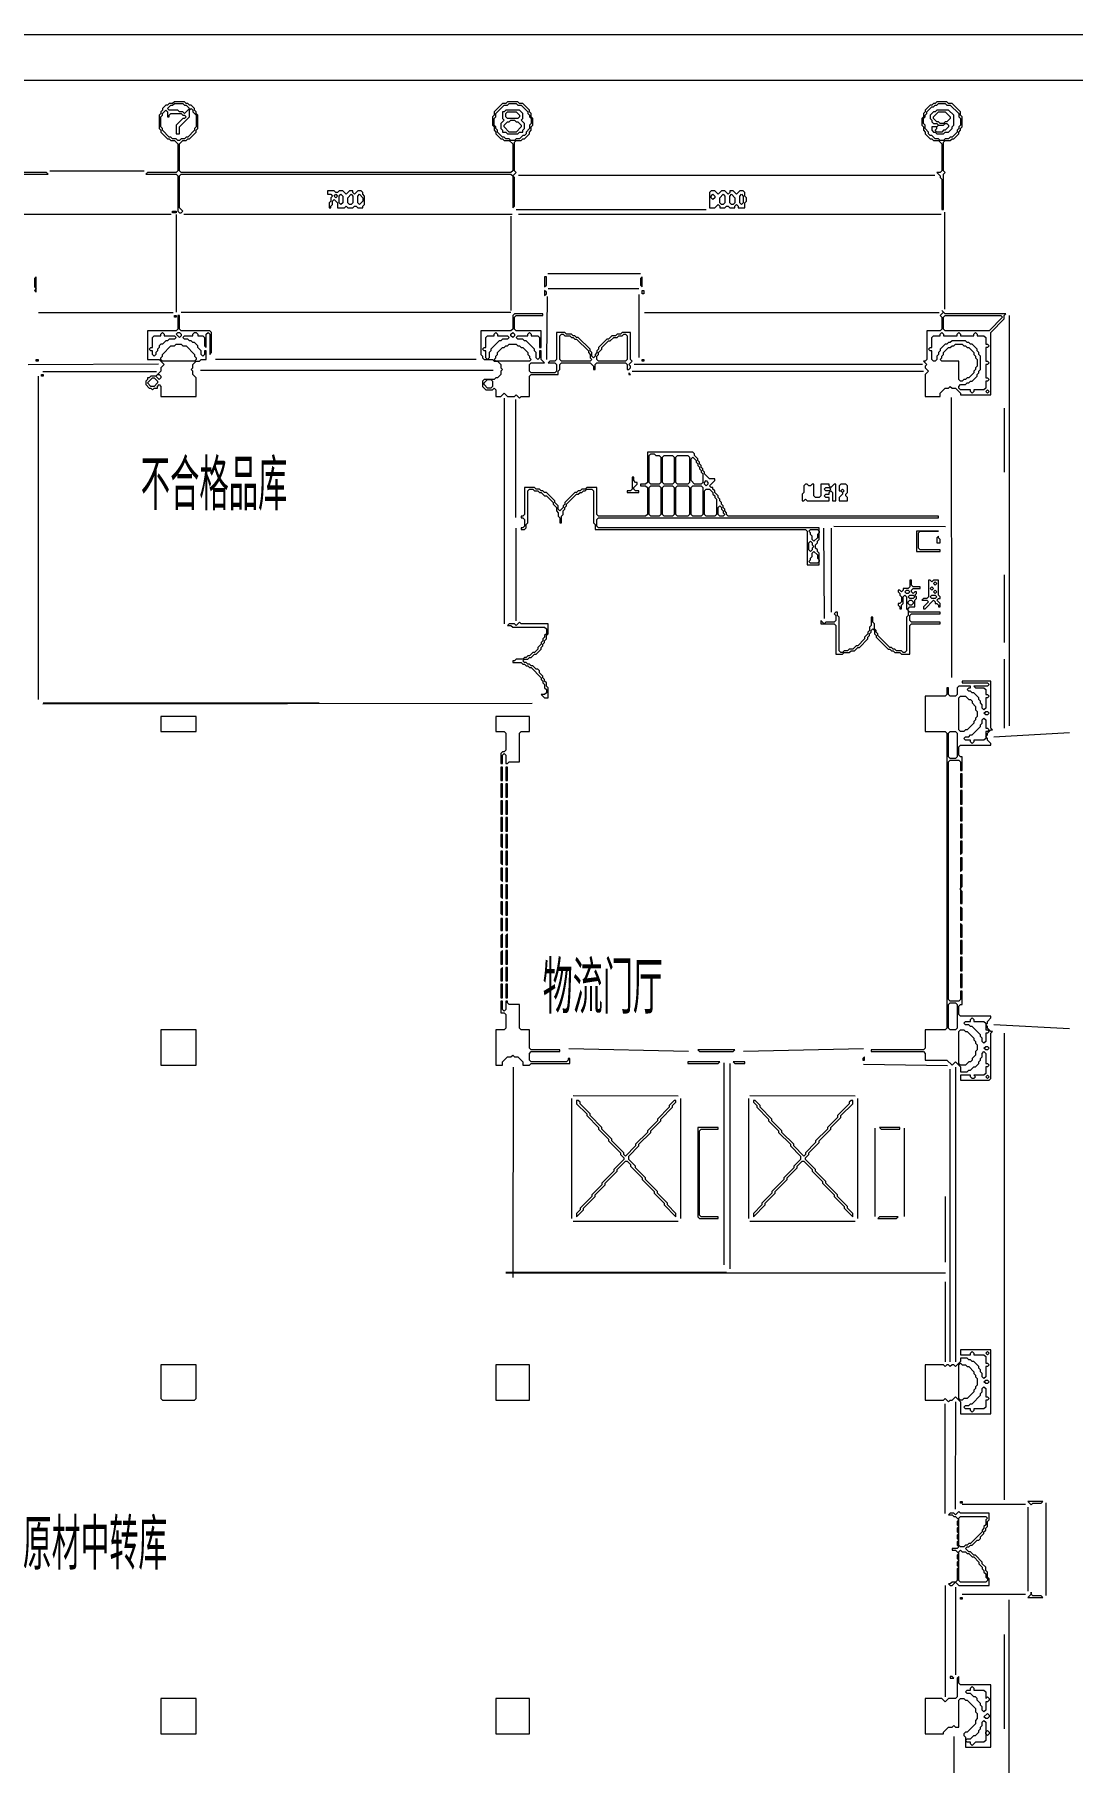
# Model space of a CAD drawing. Extents: x 67 to 3049, y 50 to 1736.
# Drawn here: x 1777 to 2394, y 710 to 1736 of the extents above; entities that cross this region are included whole.
import ezdxf

# ---------------------------------------------------------------- set-up
doc = ezdxf.new("R2010")
doc.units = 0
for name, color, linetype, lineweight in [('OCR_TEXT', 6, 'Continuous', 0), ('TEXT_FALLBACK_OUTLINE', 2, 'Continuous', 0), ('TRACE_CURVE', 6, 'Continuous', 0), ('TRACE_STRAIGHT', 5, 'Continuous', 0), ('TRACE_TEXT_SYMBOL', 6, 'Continuous', 0)]:
    doc.layers.add(name, color=color, linetype=linetype, lineweight=lineweight)
doc.styles.add('wqy-unicode', font='wqy-unicode.lff')

msp = doc.modelspace()

# ---------------------------------------------------------------- linework, layer by layer
at = {"layer": 'TEXT_FALLBACK_OUTLINE', "color": 2}
for points in [[(1951, 1643), (1951, 1641), (1953, 1641), (1954, 1640), (1953, 1639), (1953, 1637), (1952, 1636), (1952, 1633), (1953, 1633), (1953, 1634), (1954, 1635), (1954, 1637), (1955, 1638), (1957, 1636), (1957, 1633), (1961, 1633), (1962, 1634), (1963, 1633), (1966, 1633), (1967, 1634), (1968, 1634), (1969, 1633), (1972, 1633), (1972, 1634), (1973, 1635), (1973, 1640), (1972, 1641), (1972, 1642), (1971, 1643), (1969, 1643), (1967, 1641), (1966, 1642), (1966, 1643), (1964, 1643), (1962, 1641), (1960, 1643), (1958, 1643), (1957, 1642), (1956, 1642), (1955, 1643)], [(2179, 1643), (2178, 1642), (2178, 1633), (2181, 1633), (2183, 1635), (2184, 1634), (2184, 1633), (2187, 1633), (2188, 1634), (2189, 1634), (2190, 1633), (2193, 1633), (2193, 1634), (2194, 1635), (2195, 1634), (2195, 1633), (2199, 1633), (2199, 1636), (2200, 1637), (2200, 1639), (2199, 1640), (2199, 1642), (2198, 1643), (2196, 1643), (2194, 1641), (2192, 1643), (2190, 1643), (2190, 1642), (2189, 1641), (2187, 1643), (2185, 1643), (2183, 1641), (2181, 1643)], [(1955, 1640), (1956, 1641), (1957, 1640), (1956, 1639)], [(1958, 1640), (1959, 1641), (1960, 1640), (1960, 1636), (1959, 1635), (1958, 1636)], [(1965, 1641), (1966, 1640), (1966, 1636), (1965, 1635), (1964, 1635), (1963, 1636), (1963, 1639)], [(1969, 1640), (1970, 1641), (1972, 1639), (1972, 1637), (1970, 1635), (1969, 1636)], [(2179, 1640), (2180, 1641), (2181, 1640), (2181, 1639), (2180, 1638), (2179, 1639)], [(2186, 1641), (2187, 1640), (2187, 1636), (2186, 1635), (2185, 1635), (2184, 1636), (2184, 1639)], [(2190, 1640), (2191, 1641), (2193, 1639), (2193, 1636), (2192, 1635), (2191, 1635), (2190, 1636)], [(2196, 1640), (2197, 1641), (2198, 1640), (2198, 1636), (2197, 1635), (2196, 1636)], [(2235, 1469), (2234, 1468), (2234, 1464), (2233, 1463), (2233, 1459), (2234, 1459), (2235, 1460), (2236, 1459), (2249, 1459), (2249, 1461), (2247, 1461), (2246, 1462), (2247, 1463), (2249, 1463), (2249, 1464), (2250, 1465), (2251, 1464), (2251, 1459), (2253, 1459), (2253, 1469), (2252, 1469), (2250, 1467), (2249, 1468), (2249, 1469), (2244, 1469), (2244, 1462), (2243, 1461), (2241, 1461), (2240, 1462), (2240, 1469), (2239, 1469), (2238, 1468), (2237, 1468), (2236, 1469)], [(2246, 1466), (2247, 1467), (2249, 1467), (2250, 1466), (2249, 1465), (2247, 1465)], [(2256, 1469), (2255, 1468), (2255, 1465), (2256, 1465), (2257, 1464), (2257, 1463), (2255, 1461), (2255, 1459), (2260, 1459), (2260, 1461), (2259, 1462), (2259, 1463), (2260, 1464), (2260, 1468), (2259, 1469)], [(2256, 1465), (2257, 1466), (2258, 1465), (2257, 1464)], [(2308, 1412), (2308, 1402), (2307, 1401), (2305, 1401), (2304, 1400), (2307, 1400), (2308, 1399), (2305, 1396), (2305, 1395), (2306, 1395), (2311, 1400), (2312, 1399), (2312, 1398), (2313, 1398), (2314, 1397), (2314, 1396), (2315, 1396), (2315, 1398), (2313, 1400), (2314, 1401), (2315, 1401), (2315, 1402), (2314, 1403), (2314, 1412), (2311, 1412), (2310, 1411), (2309, 1412)], [(2309, 1407), (2310, 1408), (2311, 1407), (2310, 1406)], [(2311, 1410), (2312, 1411), (2313, 1410), (2312, 1409)], [(2311, 1405), (2312, 1406), (2313, 1405), (2312, 1404)], [(2309, 1402), (2310, 1403), (2312, 1403), (2313, 1402), (2312, 1401), (2310, 1401)]]:
    msp.add_lwpolyline(points, close=True, dxfattribs=at)
at = {"layer": 'TRACE_CURVE', "color": 6}
for points in [[(2328, 1352), (2328, 1351), (2343, 1351), (2344, 1350), (2343, 1349), (2335, 1349), (2336, 1348), (2341, 1348), (2342, 1347), (2342, 1344), (2343, 1344), (2344, 1343), (2343, 1342), (2342, 1342), (2342, 1336), (2341, 1335), (2340, 1336), (2340, 1338), (2339, 1339), (2339, 1340), (2338, 1341), (2338, 1342), (2335, 1345), (2334, 1345), (2333, 1346), (2332, 1346), (2331, 1347), (2332, 1348), (2333, 1348), (2333, 1349), (2326, 1349), (2325, 1348), (2325, 1344), (2324, 1343), (2321, 1343), (2320, 1344), (2320, 1348), (2319, 1348), (2319, 1344), (2318, 1343), (2306, 1343), (2306, 1322), (2318, 1322), (2319, 1321), (2319, 1146), (2318, 1145), (2306, 1145), (2306, 1134), (2305, 1133), (2274, 1133), (2274, 1132), (2305, 1132), (2306, 1131), (2306, 1127), (2319, 1127), (2322, 1124), (2324, 1126), (2327, 1123), (2327, 1120), (2331, 1120), (2332, 1121), (2333, 1121), (2335, 1123), (2336, 1123)], [(2343, 1320), (2343, 1321), (2345, 1323), (2346, 1323), (2345, 1324), (2345, 1352), (2328, 1352)], [(2336, 1123), (2338, 1125), (2338, 1126), (2339, 1127), (2339, 1128), (2340, 1129), (2340, 1131), (2341, 1132), (2342, 1131), (2342, 1125), (2343, 1125), (2344, 1124), (2343, 1123), (2342, 1123), (2342, 1119), (2341, 1118), (2335, 1118), (2336, 1117), (2335, 1116), (2334, 1116), (2333, 1117), (2333, 1118), (2327, 1118), (2327, 1115), (2344, 1115), (2345, 1116), (2345, 1143), (2346, 1144), (2345, 1144), (2343, 1146), (2343, 1147), (2342, 1148), (2343, 1149), (2343, 1150), (2345, 1152), (2345, 1153), (2327, 1153), (2326, 1154), (2326, 1159), (2327, 1160), (2328, 1160), (2328, 1168), (2327, 1168), (2327, 1163), (2326, 1162), (2321, 1162), (2320, 1163), (2320, 1304), (2321, 1305), (2326, 1305), (2327, 1304), (2327, 1299), (2328, 1299), (2328, 1307), (2327, 1307), (2326, 1308), (2326, 1313), (2327, 1314), (2345, 1314), (2345, 1315), (2343, 1317), (2343, 1318), (2342, 1319), (2343, 1320)]]:
    msp.add_lwpolyline(points, dxfattribs=at)
for points in [[(2326, 1342), (2327, 1343), (2330, 1343), (2332, 1341), (2333, 1341), (2334, 1340), (2334, 1339), (2336, 1337), (2336, 1335), (2337, 1334), (2337, 1331), (2336, 1330), (2336, 1329), (2335, 1328), (2335, 1327), (2331, 1323), (2330, 1323), (2329, 1322), (2327, 1322), (2326, 1323)], [(2341, 1333), (2342, 1334), (2343, 1334), (2344, 1333), (2343, 1332), (2342, 1332)], [(2340, 1329), (2341, 1330), (2342, 1329), (2342, 1324), (2343, 1324), (2344, 1323), (2343, 1322), (2342, 1322), (2342, 1318), (2341, 1317), (2335, 1317), (2335, 1316), (2334, 1315), (2333, 1316), (2333, 1317), (2330, 1317), (2329, 1318), (2330, 1319), (2332, 1319), (2333, 1320), (2334, 1320), (2339, 1325), (2339, 1326), (2340, 1327)], [(2320, 1321), (2321, 1322), (2324, 1322), (2325, 1321), (2325, 1307), (2324, 1306), (2321, 1306), (2320, 1307)], [(2320, 1160), (2321, 1161), (2324, 1161), (2325, 1160), (2325, 1146), (2324, 1145), (2321, 1145), (2320, 1146)], [(2333, 1151), (2334, 1152), (2335, 1151), (2335, 1150), (2341, 1150), (2342, 1149), (2342, 1145), (2343, 1145), (2344, 1144), (2343, 1143), (2342, 1143), (2342, 1138), (2341, 1137), (2340, 1138), (2340, 1140), (2339, 1141), (2339, 1142), (2334, 1147), (2333, 1147), (2332, 1148), (2330, 1148), (2329, 1149), (2330, 1150), (2333, 1150)], [(2326, 1144), (2327, 1145), (2329, 1145), (2330, 1144), (2331, 1144), (2335, 1140), (2335, 1139), (2336, 1138), (2336, 1137), (2337, 1136), (2337, 1133), (2336, 1132), (2336, 1130), (2334, 1128), (2334, 1127), (2333, 1126), (2332, 1126), (2330, 1124), (2327, 1124), (2326, 1125)], [(2341, 1134), (2342, 1135), (2343, 1135), (2344, 1134), (2343, 1133), (2342, 1133)], [(2342, 1117), (2343, 1118), (2344, 1117), (2343, 1116)]]:
    msp.add_lwpolyline(points, close=True, dxfattribs=at)
at = {"layer": 'TRACE_STRAIGHT', "color": 5}
for p, q in [((68.125, 1735.857), (3046.875, 1735.856)), ((138.125, 1708.734), (3020.625, 1708.734)), ((1786, 1655), (1842, 1655)), ((2064.375, 1652.394), (2311.875, 1652.393)), ((2063, 1632), (2176, 1632)), ((1666.875, 1629.298), (1858.125, 1629.288)), ((1861, 1629), (1861, 1571)), ((1865.625, 1629.302), (2060.625, 1629.27)), ((2060, 1628), (2060, 1572)), ((2064.375, 1629.303), (2315.625, 1629.273)), ((2317.65, 1572.875), (2317.681, 1630.376)), ((2081.875, 1593.959), (2136.875, 1593.945)), ((2081.329, 1542.852), (2081.769, 1580.391)), ((2082, 1585), (2136, 1585)), ((2136.09, 1544.124), (2136.135, 1581.626)), ((1779.375, 1570.84), (1859.375, 1570.864)), ((1864, 1571), (2060, 1571)), ((2139.375, 1570.853), (2314.375, 1570.853)), ((2355.883, 1569.125), (2355.894, 1325.375)), ((1773.126, 1540.053), (1850.629, 1540.288)), ((1884.375, 1543.055), (2039.375, 1543.066)), ((2133.125, 1540.122), (2304.375, 1540.105)), ((1779, 1533), (1779, 1341)), ((1781.875, 1535.868), (1849.375, 1535.828)), ((1875.622, 1536.552), (2049.374, 1536.645)), ((2132, 1536), (2305, 1536)), ((2056, 1520), (2056, 1386)), ((2062.864, 1449.125), (2062.865, 1519.125)), ((2321.423, 1520.368), (2321.625, 1354.119)), ((2353, 1514), (2353, 1476)), ((2062.85, 1442.875), (2062.874, 1387.875)), ((2245.572, 1442.875), (2245.955, 1389.127)), ((2250.143, 1442.875), (2250.16, 1392.874)), ((2251.87, 1444.017), (2318.133, 1443.764)), ((2353, 1415), (2353, 1375)), ((2353, 1365), (2353, 1324)), ((1781.879, 1338.521), (2072.638, 1338.877)), ((1782, 1339), (1946, 1339)), ((2346.811, 1319.009), (2391.88, 1321.538)), ((2346.824, 1148.212), (2391.892, 1145.684)), ((2353, 1143), (2353, 866)), ((2094.288, 1133.926), (2165.531, 1132.357)), ((2198.219, 1132.351), (2269.462, 1133.922)), ((2061.386, 997.873), (2061.418, 1122.874)), ((2186.546, 1005.375), (2186.599, 1125.376)), ((2190, 1125), (2190, 1003)), ((2269.38, 1124.481), (2319.388, 1123.711)), ((2320.862, 947.875), (2320.885, 1121.625)), ((2324.066, 1122.875), (2324.078, 947.875)), ((2096.105, 1032.875), (2096.12, 1104.125)), ((2096.874, 1105.879), (2159.375, 1105.819)), ((2160.837, 1032.875), (2160.888, 1104.126)), ((2201.097, 1104.125), (2201.115, 1032.875)), ((2201.874, 1105.88), (2264.375, 1105.818)), ((2265.851, 1104.125), (2265.853, 1032.875)), ((2324, 1107), (2324, 1031)), ((2276.058, 1086.627), (2276.114, 1034.124)), ((2293.589, 1086.625), (2293.63, 1034.124)), ((2318, 1046), (2318, 1007)), ((2096.875, 1031.306), (2159.375, 1031.289)), ((2201.875, 1031.306), (2264.375, 1031.289)), ((2056.875, 1000.618), (2318.125, 1000.642)), ((2057, 1001), (2188, 1001)), ((2317.867, 995.375), (2317.867, 947.875)), ((2323.986, 860.376), (2324.216, 924.13)), ((2317.85, 857.875), (2317.873, 922.875)), ((2328.125, 863.354), (2365.625, 863.361)), ((2377.654, 864.125), (2377.654, 809.125)), ((2367.03, 861.626), (2367.057, 811.624)), ((2318, 815), (2318, 749)), ((2324, 814), (2324, 762)), ((2328.125, 809.896), (2365.625, 809.889)), ((2355.887, 302.875), (2355.894, 806.625)), ((2353, 786), (2353, 730)), ((2323.223, 551.625), (2323.225, 725.375))]:
    msp.add_line(p, q, dxfattribs=at)
at = {"layer": 'TRACE_TEXT_SYMBOL', "color": 6}
for points in [[(1860, 1696), (1859, 1695), (1857, 1695), (1856, 1694), (1855, 1694), (1853, 1692), (1853, 1691), (1852, 1690), (1852, 1689), (1851, 1688), (1851, 1680), (1852, 1679), (1852, 1678), (1856, 1674), (1857, 1674), (1858, 1673), (1860, 1673), (1862, 1671), (1862, 1655), (1861, 1654), (1844, 1654), (1843, 1653), (1861, 1653), (1862, 1652), (1862, 1631), (1863, 1630), (1864, 1630), (1865, 1631), (1863, 1633), (1863, 1652), (1864, 1653), (2060, 1653), (2061, 1652), (2061, 1633), (2062, 1634), (2062, 1651), (2061, 1652), (2063, 1654), (2062, 1655), (2062, 1672), (2063, 1673), (2066, 1673), (2067, 1674), (2068, 1674), (2071, 1677), (2071, 1678), (2072, 1679), (2072, 1681), (2073, 1682), (2073, 1686), (2072, 1687), (2072, 1689), (2071, 1690), (2071, 1691), (2067, 1695), (2065, 1695), (2064, 1696), (2058, 1696), (2057, 1695), (2055, 1695), (2050, 1690), (2050, 1688), (2049, 1687), (2049, 1682)], [(2049, 1682), (2050, 1681), (2050, 1679), (2051, 1678), (2051, 1677), (2054, 1674), (2055, 1674), (2056, 1673), (2059, 1673), (2061, 1671), (2061, 1655), (2060, 1654), (1864, 1654), (1863, 1655), (1863, 1671), (1865, 1673), (1867, 1673), (1868, 1674), (1869, 1674), (1873, 1678), (1873, 1679), (1874, 1680), (1874, 1688), (1873, 1689), (1873, 1690), (1872, 1691), (1872, 1692), (1870, 1694), (1869, 1694), (1868, 1695), (1867, 1695), (1866, 1696), (1860, 1696)], [(1666, 1653), (1785, 1653), (1784, 1654), (1666, 1654)], [(2062, 1570), (2061, 1569), (2061, 1561), (2060, 1560), (2042, 1560), (2042, 1546), (2043, 1545), (2043, 1544), (2044, 1543), (2049, 1543), (2050, 1542), (2052, 1542), (2054, 1540), (2054, 1538), (2055, 1537), (2054, 1536), (2054, 1534), (2052, 1532), (2051, 1532), (2050, 1531), (2044, 1531), (2043, 1530), (2043, 1527), (2045, 1525), (2049, 1525), (2050, 1526), (2051, 1525), (2051, 1521), (2054, 1521), (2056, 1523), (2058, 1521), (2062, 1521), (2063, 1522), (2065, 1520), (2066, 1521), (2071, 1521), (2071, 1533), (2072, 1534), (2088, 1534), (2088, 1536), (2089, 1537), (2089, 1540), (2090, 1541), (2107, 1541), (2109, 1539), (2109, 1537), (2110, 1537), (2110, 1540), (2111, 1541), (2128, 1541), (2129, 1540), (2129, 1537), (2130, 1537), (2131, 1538), (2131, 1539), (2130, 1540), (2132, 1542), (2131, 1543), (2131, 1559), (2126, 1559), (2125, 1558), (2123, 1558), (2122, 1557), (2120, 1557)], [(2063, 1569), (2079, 1569), (2079, 1570), (2062, 1570)], [(1862, 1569), (1862, 1561), (1861, 1560), (1844, 1560), (1844, 1543), (1851, 1543), (1854, 1540), (1852, 1538), (1852, 1536), (1849, 1533), (1846, 1533), (1845, 1532), (1844, 1532), (1844, 1531), (1843, 1530), (1843, 1528), (1845, 1526), (1846, 1526), (1847, 1525), (1848, 1526), (1850, 1526), (1850, 1527), (1851, 1528), (1852, 1527), (1852, 1521), (1873, 1521), (1873, 1532), (1871, 1534), (1871, 1536), (1870, 1537), (1871, 1538), (1871, 1540), (1873, 1542), (1875, 1542), (1876, 1543), (1879, 1543), (1879, 1548), (1878, 1548), (1878, 1546), (1877, 1545), (1876, 1546), (1876, 1548), (1874, 1550), (1874, 1551), (1872, 1553), (1871, 1553), (1870, 1554), (1869, 1554), (1868, 1555), (1866, 1555), (1865, 1556), (1866, 1557), (1871, 1557), (1871, 1558), (1872, 1559), (1873, 1559), (1874, 1558), (1874, 1557), (1877, 1557), (1878, 1556), (1878, 1551), (1879, 1550), (1879, 1558), (1880, 1559)], [(1880, 1559), (1881, 1558), (1881, 1546), (1882, 1547), (1882, 1559), (1881, 1560), (1864, 1560), (1863, 1561), (1863, 1569), (1862, 1569)], [(2120, 1557), (2118, 1555), (2117, 1555), (2112, 1550), (2112, 1549), (2111, 1548), (2111, 1547), (2110, 1546), (2110, 1545), (2109, 1544), (2108, 1545), (2108, 1547), (2107, 1548), (2107, 1549), (2100, 1556), (2099, 1556), (2098, 1557), (2097, 1557), (2096, 1558), (2093, 1558), (2092, 1559), (2087, 1559), (2087, 1543), (2086, 1542), (2083, 1542), (2082, 1541), (2086, 1541), (2087, 1540), (2087, 1536), (2086, 1535), (2072, 1535), (2071, 1536), (2071, 1540), (2072, 1541), (2080, 1541), (2078, 1543), (2078, 1548), (2077, 1548), (2077, 1544), (2076, 1543), (2075, 1544), (2075, 1547), (2074, 1548), (2074, 1549), (2069, 1554), (2068, 1554), (2067, 1555), (2064, 1555), (2063, 1556), (2064, 1557), (2070, 1557), (2070, 1558), (2071, 1559), (2072, 1558), (2072, 1557), (2076, 1557), (2077, 1556), (2077, 1550), (2078, 1550), (2078, 1560), (2063, 1560), (2062, 1561), (2062, 1568), (2063, 1569)], [(2321, 1553), (2320, 1553), (2319, 1552), (2318, 1552), (2315, 1549), (2315, 1548), (2314, 1547), (2314, 1546), (2313, 1545), (2313, 1543), (2312, 1542), (2311, 1542), (2310, 1543), (2310, 1548), (2309, 1548), (2308, 1549), (2309, 1550), (2310, 1550), (2310, 1556), (2311, 1557), (2315, 1557), (2315, 1558)], [(2315, 1558), (2316, 1559), (2317, 1558), (2317, 1557), (2325, 1557), (2325, 1558), (2326, 1559), (2327, 1558), (2327, 1557), (2335, 1557), (2335, 1558), (2336, 1559), (2337, 1558), (2337, 1557), (2341, 1557), (2342, 1556), (2342, 1552), (2343, 1552), (2344, 1551), (2343, 1550), (2342, 1550), (2342, 1542), (2343, 1542), (2344, 1541), (2343, 1540), (2342, 1540), (2342, 1532), (2343, 1532), (2344, 1531), (2343, 1530), (2342, 1530), (2342, 1526), (2341, 1525), (2335, 1525), (2335, 1524), (2334, 1523), (2333, 1524), (2333, 1525), (2327, 1525), (2326, 1526), (2326, 1527), (2327, 1528), (2330, 1528), (2331, 1529), (2332, 1529), (2333, 1530), (2334, 1530), (2337, 1533), (2337, 1534), (2338, 1535), (2338, 1536), (2339, 1537), (2339, 1545), (2338, 1546), (2338, 1547), (2337, 1548), (2337, 1549), (2334, 1552), (2333, 1552), (2332, 1553), (2331, 1553), (2330, 1554), (2322, 1554), (2321, 1553)], [(2141, 1488), (2141, 1470), (2140, 1469), (2137, 1469), (2137, 1468), (2140, 1468), (2141, 1467), (2141, 1451), (2140, 1450), (2112, 1450), (2111, 1451), (2111, 1467), (2105, 1467), (2104, 1466), (2102, 1466), (2101, 1465), (2100, 1465), (2099, 1464), (2098, 1464), (2092, 1458), (2092, 1457), (2091, 1456), (2091, 1455), (2089, 1453), (2088, 1454), (2088, 1456), (2086, 1458), (2086, 1459), (2081, 1464), (2080, 1464), (2079, 1465), (2078, 1465), (2077, 1466), (2075, 1466), (2074, 1467), (2068, 1467), (2068, 1451), (2067, 1450), (2066, 1450), (2066, 1449), (2067, 1449), (2068, 1448), (2068, 1444), (2067, 1443), (2066, 1443), (2066, 1442), (2068, 1442), (2069, 1443), (2069, 1445), (2070, 1446), (2070, 1465), (2071, 1466), (2073, 1466), (2074, 1465), (2076, 1465), (2077, 1464), (2078, 1464), (2080, 1462), (2081, 1462), (2085, 1458), (2085, 1457), (2087, 1455), (2087, 1453), (2088, 1452)], [(2181, 1472), (2178, 1472), (2175, 1475), (2175, 1476), (2174, 1477), (2174, 1478), (2173, 1479), (2173, 1480), (2172, 1481), (2172, 1482), (2171, 1483), (2171, 1484), (2169, 1486), (2169, 1487), (2168, 1488), (2141, 1488)], [(2088, 1452), (2088, 1450), (2089, 1449), (2089, 1446), (2090, 1446), (2090, 1450), (2091, 1451), (2091, 1453), (2092, 1454), (2092, 1455), (2093, 1456), (2093, 1457), (2099, 1463), (2100, 1463), (2101, 1464), (2102, 1464), (2103, 1465), (2104, 1465), (2105, 1466), (2108, 1466), (2109, 1465), (2109, 1446), (2110, 1445), (2110, 1442), (2235, 1442), (2236, 1441), (2236, 1421), (2243, 1421), (2243, 1428), (2242, 1429), (2242, 1430), (2241, 1431), (2241, 1433), (2242, 1434), (2242, 1435), (2243, 1436), (2243, 1443), (2112, 1443), (2111, 1444), (2111, 1448), (2112, 1449), (2314, 1449), (2314, 1450), (2189, 1450), (2188, 1451), (2188, 1452), (2187, 1453), (2187, 1454), (2186, 1455), (2186, 1456), (2185, 1457), (2185, 1458), (2184, 1459), (2184, 1460), (2183, 1461), (2183, 1462), (2181, 1464), (2181, 1465), (2180, 1466), (2180, 1467), (2179, 1467), (2178, 1468), (2181, 1471), (2181, 1472)], [(2297, 1412), (2297, 1408), (2296, 1407), (2293, 1407), (2293, 1406), (2292, 1405), (2291, 1406), (2290, 1406), (2290, 1405), (2291, 1404), (2291, 1403), (2292, 1402), (2292, 1399), (2291, 1398), (2290, 1398), (2290, 1397), (2291, 1396), (2291, 1395), (2292, 1395), (2292, 1397), (2293, 1398), (2293, 1402), (2294, 1403), (2295, 1402), (2295, 1395), (2296, 1394), (2296, 1391), (2295, 1390), (2295, 1370), (2294, 1369), (2293, 1369), (2292, 1370), (2289, 1370), (2288, 1371), (2287, 1371), (2286, 1372), (2285, 1372), (2278, 1379), (2278, 1380), (2277, 1381), (2277, 1382), (2276, 1383), (2276, 1386), (2275, 1387), (2275, 1390), (2274, 1390), (2274, 1385), (2273, 1384), (2273, 1382), (2272, 1381), (2272, 1380), (2270, 1378), (2270, 1377), (2266, 1373), (2265, 1373), (2263, 1371), (2261, 1371), (2260, 1370), (2258, 1370), (2257, 1369), (2256, 1369), (2255, 1370), (2255, 1390), (2254, 1391)], [(2298, 1405), (2298, 1406), (2299, 1407), (2303, 1407), (2303, 1408), (2299, 1408), (2298, 1409), (2298, 1412), (2297, 1412)], [(2254, 1391), (2254, 1393), (2253, 1393), (2252, 1392), (2253, 1391), (2253, 1388), (2252, 1387), (2247, 1387), (2246, 1386), (2244, 1388), (2244, 1386), (2252, 1386), (2253, 1385), (2253, 1368), (2257, 1368), (2258, 1369), (2261, 1369), (2262, 1370), (2264, 1370), (2266, 1372), (2267, 1372), (2272, 1377), (2272, 1378), (2273, 1379), (2273, 1380), (2274, 1381), (2274, 1382), (2275, 1383), (2276, 1382), (2276, 1380), (2277, 1379), (2277, 1378), (2284, 1371), (2285, 1371), (2286, 1370), (2287, 1370), (2288, 1369), (2291, 1369), (2292, 1368), (2297, 1368), (2297, 1385), (2298, 1386), (2315, 1386), (2315, 1387), (2298, 1387), (2297, 1388), (2297, 1391), (2298, 1392), (2315, 1392), (2315, 1393), (2297, 1393), (2296, 1394), (2296, 1395), (2297, 1396), (2300, 1396), (2300, 1400), (2301, 1401), (2301, 1402), (2300, 1403), (2301, 1404), (2301, 1405), (2300, 1405), (2299, 1404), (2298, 1405)], [(2065, 1387), (2063, 1385), (2062, 1386), (2059, 1386), (2058, 1385), (2060, 1385), (2061, 1384), (2080, 1384), (2081, 1383), (2081, 1380), (2080, 1379), (2080, 1378), (2079, 1377), (2079, 1376), (2078, 1375), (2078, 1374), (2076, 1372), (2076, 1371), (2074, 1369), (2073, 1369), (2071, 1367), (2070, 1367), (2069, 1366), (2068, 1366), (2067, 1365), (2063, 1365), (2062, 1364), (2061, 1364), (2061, 1363), (2066, 1363), (2067, 1362), (2068, 1362), (2069, 1361), (2070, 1361), (2071, 1360), (2072, 1360), (2078, 1354), (2078, 1353), (2079, 1352), (2079, 1351), (2080, 1350), (2080, 1348), (2081, 1347), (2081, 1345), (2080, 1344), (2078, 1344), (2080, 1342), (2082, 1342), (2082, 1348), (2081, 1349), (2081, 1351), (2080, 1352), (2080, 1353), (2079, 1354), (2079, 1355), (2077, 1357), (2077, 1358), (2076, 1359), (2075, 1359), (2073, 1361), (2072, 1361), (2071, 1362), (2070, 1362), (2069, 1363)], [(2069, 1363), (2068, 1363), (2067, 1364), (2068, 1365), (2070, 1365), (2071, 1366), (2072, 1366), (2074, 1368), (2075, 1368), (2078, 1371), (2078, 1372), (2079, 1373), (2079, 1374), (2080, 1375), (2080, 1376), (2081, 1377), (2081, 1379), (2082, 1380), (2082, 1386), (2066, 1386), (2065, 1387)], [(2099, 1103), (2099, 1101), (2105, 1095), (2105, 1094), (2112, 1087), (2112, 1086), (2118, 1080), (2118, 1079), (2125, 1072), (2125, 1071), (2127, 1069), (2127, 1068), (2121, 1062), (2121, 1061), (2114, 1054), (2114, 1053), (2108, 1047), (2108, 1046), (2101, 1039), (2101, 1038), (2099, 1036), (2099, 1034), (2103, 1038), (2103, 1039), (2110, 1046), (2110, 1047), (2116, 1053), (2116, 1054), (2123, 1061), (2123, 1062), (2128, 1067), (2129, 1067), (2131, 1065), (2131, 1064), (2138, 1057), (2138, 1056), (2145, 1049), (2145, 1048), (2151, 1042), (2151, 1041), (2158, 1034), (2158, 1036), (2153, 1041), (2153, 1042), (2147, 1048), (2147, 1049), (2140, 1056), (2140, 1057), (2134, 1063), (2134, 1064), (2130, 1068), (2130, 1070), (2136, 1076), (2136, 1077), (2143, 1084), (2143, 1085), (2149, 1091), (2149, 1092), (2156, 1099), (2156, 1100), (2158, 1102), (2158, 1103), (2157, 1103), (2154, 1100)], [(2154, 1100), (2154, 1099), (2147, 1092), (2147, 1091), (2141, 1085), (2141, 1084), (2134, 1077), (2134, 1076), (2128, 1070), (2127, 1071), (2127, 1072), (2120, 1079), (2120, 1080), (2114, 1086), (2114, 1087), (2107, 1094), (2107, 1095), (2101, 1101), (2101, 1102), (2100, 1103), (2099, 1103)], [(2204, 1103), (2204, 1102), (2206, 1100), (2206, 1099), (2213, 1092), (2213, 1091), (2219, 1085), (2219, 1084), (2226, 1077), (2226, 1076), (2232, 1070), (2232, 1068), (2228, 1064), (2228, 1063), (2222, 1057), (2222, 1056), (2215, 1049), (2215, 1048), (2209, 1042), (2209, 1041), (2204, 1036), (2204, 1034), (2211, 1041), (2211, 1042), (2217, 1048), (2217, 1049), (2224, 1056), (2224, 1057), (2230, 1063), (2230, 1064), (2233, 1067), (2234, 1067), (2239, 1062), (2239, 1061), (2245, 1055), (2245, 1054), (2252, 1047), (2252, 1046), (2258, 1040), (2258, 1039), (2263, 1034), (2263, 1036), (2260, 1039), (2260, 1040), (2254, 1046), (2254, 1047), (2247, 1054), (2247, 1055), (2241, 1061), (2241, 1062), (2235, 1068), (2235, 1069), (2237, 1071), (2237, 1072), (2243, 1078), (2243, 1079), (2250, 1086), (2250, 1087), (2256, 1093), (2256, 1094), (2263, 1101), (2263, 1103), (2262, 1103), (2261, 1102)], [(2261, 1102), (2261, 1101), (2254, 1094), (2254, 1093), (2248, 1087), (2248, 1086), (2241, 1079), (2241, 1078), (2235, 1072), (2235, 1071), (2234, 1070), (2228, 1076), (2228, 1077), (2221, 1084), (2221, 1085), (2215, 1091), (2215, 1092), (2208, 1099), (2208, 1100), (2205, 1103), (2204, 1103)], [(2326, 859), (2324, 857), (2323, 858), (2321, 858), (2320, 857), (2322, 857), (2323, 856), (2324, 856), (2326, 854), (2325, 853), (2325, 851), (2326, 850), (2325, 849), (2325, 847), (2326, 846), (2325, 845), (2325, 843), (2326, 842), (2325, 841), (2325, 839), (2326, 838), (2325, 837), (2322, 837), (2322, 836), (2324, 836), (2326, 834), (2325, 833), (2325, 831), (2326, 830), (2325, 829), (2325, 827), (2326, 826), (2325, 825), (2325, 818), (2324, 817), (2322, 817), (2321, 816), (2320, 816), (2321, 815), (2322, 815), (2324, 817), (2326, 815), (2344, 815), (2344, 819), (2343, 820), (2343, 823), (2342, 824), (2342, 826), (2340, 828), (2340, 829), (2336, 833), (2335, 833), (2333, 835), (2332, 835), (2330, 837), (2331, 838), (2332, 838), (2333, 839), (2334, 839), (2337, 842), (2338, 842), (2339, 843), (2339, 844), (2341, 846)], [(2341, 846), (2341, 847), (2342, 848), (2342, 849), (2343, 850), (2343, 853), (2344, 854), (2344, 858), (2327, 858), (2326, 859)]]:
    msp.add_lwpolyline(points, dxfattribs=at)
for points in [[(1859, 1694), (1860, 1695), (1865, 1695), (1866, 1694), (1867, 1694), (1869, 1692), (1866, 1689), (1865, 1690), (1863, 1690), (1862, 1691), (1857, 1691), (1856, 1692), (1858, 1694)], [(2058, 1694), (2059, 1695), (2063, 1695), (2064, 1694), (2066, 1694), (2070, 1690), (2070, 1689), (2071, 1688), (2071, 1687), (2072, 1686), (2072, 1683), (2071, 1682), (2071, 1680), (2069, 1678), (2069, 1677), (2068, 1676), (2067, 1676), (2065, 1674), (2063, 1674), (2062, 1673), (2060, 1673), (2059, 1674), (2057, 1674), (2056, 1675), (2055, 1675), (2052, 1678), (2052, 1679), (2051, 1680), (2051, 1681), (2050, 1682), (2050, 1686), (2051, 1687), (2051, 1689), (2056, 1694)], [(2313, 1696), (2312, 1695), (2311, 1695), (2310, 1694), (2309, 1694), (2306, 1691), (2306, 1690), (2305, 1689), (2305, 1687), (2304, 1686), (2304, 1682), (2305, 1681), (2305, 1679), (2306, 1678), (2306, 1677), (2309, 1674), (2310, 1674), (2311, 1673), (2314, 1673), (2316, 1671), (2316, 1655), (2315, 1654), (2313, 1654), (2315, 1652), (2315, 1651), (2316, 1650), (2316, 1632), (2317, 1632), (2317, 1653), (2318, 1654), (2317, 1655), (2317, 1672), (2318, 1673), (2321, 1673), (2322, 1674), (2323, 1674), (2326, 1677), (2326, 1678), (2327, 1679), (2327, 1680), (2328, 1681), (2328, 1687), (2327, 1688), (2327, 1690), (2322, 1695), (2320, 1695), (2319, 1696)], [(2313, 1694), (2314, 1695), (2318, 1695), (2319, 1694), (2321, 1694), (2326, 1689), (2326, 1687), (2327, 1686), (2327, 1682), (2326, 1681), (2326, 1680), (2325, 1679), (2325, 1678), (2322, 1675), (2321, 1675), (2320, 1674), (2318, 1674), (2317, 1673), (2315, 1673), (2314, 1674), (2312, 1674), (2310, 1676), (2309, 1676), (2308, 1677), (2308, 1678), (2306, 1680), (2306, 1682), (2305, 1683), (2305, 1686), (2306, 1687), (2306, 1688), (2307, 1689), (2307, 1690), (2310, 1693), (2311, 1693), (2312, 1694)], [(1869, 1691), (1870, 1692), (1871, 1691), (1871, 1690), (1873, 1688), (1873, 1681), (1872, 1680), (1872, 1679), (1868, 1675), (1867, 1675), (1866, 1674), (1864, 1674), (1863, 1673), (1862, 1673), (1861, 1674), (1859, 1674), (1858, 1675), (1857, 1675), (1853, 1679), (1853, 1680), (1852, 1681), (1852, 1687), (1853, 1688), (1853, 1689), (1855, 1691), (1856, 1690), (1856, 1687), (1857, 1687), (1857, 1688), (1858, 1689), (1864, 1689), (1865, 1688), (1866, 1688), (1867, 1687), (1866, 1686), (1865, 1686), (1861, 1682), (1861, 1677), (1863, 1677), (1863, 1681), (1869, 1687)], [(2057, 1691), (2056, 1690), (2055, 1690), (2055, 1686), (2056, 1685), (2054, 1683), (2054, 1680), (2055, 1679), (2055, 1678), (2057, 1678), (2058, 1677), (2064, 1677), (2065, 1678), (2067, 1678), (2067, 1679), (2068, 1680), (2068, 1683), (2066, 1685), (2067, 1686), (2067, 1689), (2065, 1691)], [(2059, 1684), (2060, 1685), (2062, 1685), (2063, 1684), (2064, 1684), (2066, 1682), (2066, 1681), (2063, 1678), (2059, 1678), (2056, 1681), (2056, 1682), (2058, 1684)], [(2057, 1689), (2058, 1690), (2063, 1690), (2065, 1688), (2065, 1687), (2064, 1686), (2058, 1686), (2057, 1687)], [(2313, 1691), (2312, 1690), (2311, 1690), (2309, 1688), (2309, 1686), (2310, 1685), (2310, 1684), (2311, 1683), (2313, 1683), (2314, 1682), (2313, 1681), (2310, 1681), (2310, 1679), (2311, 1678), (2312, 1678), (2313, 1677), (2317, 1677), (2318, 1678), (2320, 1678), (2322, 1680), (2322, 1681), (2323, 1682), (2323, 1688), (2320, 1691)], [(2314, 1690), (2318, 1690), (2321, 1687), (2321, 1686), (2319, 1684), (2318, 1684), (2317, 1683), (2315, 1683), (2314, 1684), (2313, 1684), (2311, 1686), (2311, 1687)], [(2317, 1682), (2318, 1683), (2319, 1683), (2320, 1682), (2320, 1681), (2318, 1679), (2317, 1679), (2316, 1678), (2313, 1678), (2312, 1679), (2313, 1680), (2313, 1681), (2314, 1682)], [(1859, 1631), (1861, 1631), (1861, 1630), (1859, 1630)], [(1778, 1592), (1777, 1591), (1777, 1586), (1778, 1585), (1777, 1584), (1778, 1583)], [(2080, 1592), (2080, 1586), (2081, 1587), (2081, 1592)], [(2138, 1592), (2137, 1591), (2137, 1587), (2138, 1586)], [(2080, 1584), (2080, 1581), (2081, 1582), (2081, 1583)], [(2138, 1584), (2139, 1584), (2139, 1582), (2138, 1582)], [(2316, 1572), (2317, 1571), (2315, 1569), (2316, 1568), (2316, 1561), (2315, 1560), (2307, 1560), (2307, 1543), (2306, 1542), (2305, 1542), (2307, 1540), (2306, 1539), (2306, 1538), (2308, 1536), (2306, 1534), (2306, 1521), (2315, 1521), (2315, 1523), (2318, 1526), (2320, 1526), (2321, 1527), (2322, 1526), (2324, 1526), (2327, 1523), (2327, 1522), (2345, 1522), (2345, 1559), (2353, 1567), (2353, 1569), (2354, 1570), (2318, 1570)], [(1860, 1569), (1861, 1569), (1861, 1568), (1860, 1568)], [(2317, 1568), (2318, 1569), (2351, 1569), (2352, 1568), (2344, 1560), (2318, 1560), (2317, 1561)], [(1852, 1558), (1853, 1559), (1854, 1558), (1854, 1557), (1860, 1557), (1861, 1556), (1860, 1555), (1857, 1555), (1856, 1554), (1855, 1554), (1853, 1552), (1852, 1552), (1851, 1551), (1851, 1550), (1850, 1549), (1850, 1548), (1849, 1547), (1849, 1546), (1848, 1545), (1847, 1546), (1847, 1548), (1846, 1548), (1845, 1549), (1846, 1550), (1847, 1550), (1847, 1556), (1848, 1557), (1852, 1557)], [(1860, 1551), (1861, 1552), (1864, 1552), (1865, 1551), (1867, 1551), (1872, 1546), (1872, 1545), (1873, 1544), (1873, 1543), (1872, 1542), (1853, 1542), (1852, 1543), (1852, 1544), (1853, 1545), (1853, 1546), (1858, 1551)], [(1861, 1558), (1862, 1559), (1863, 1559), (1864, 1558), (1864, 1557), (1863, 1556)], [(2050, 1558), (2051, 1559), (2052, 1558), (2052, 1557), (2058, 1557), (2059, 1556), (2058, 1555), (2055, 1555), (2054, 1554), (2053, 1554), (2048, 1549), (2048, 1548), (2047, 1547), (2047, 1544), (2046, 1543), (2045, 1544), (2045, 1548), (2044, 1548), (2043, 1549), (2044, 1550), (2045, 1550), (2045, 1556), (2046, 1557), (2050, 1557)], [(2058, 1551), (2059, 1552), (2063, 1552), (2064, 1551), (2065, 1551), (2066, 1550), (2067, 1550), (2070, 1547), (2070, 1546), (2071, 1545), (2071, 1544), (2072, 1543), (2071, 1542), (2051, 1542), (2050, 1543), (2051, 1544), (2051, 1545), (2052, 1546), (2052, 1547), (2055, 1550), (2056, 1550), (2057, 1551)], [(2060, 1558), (2061, 1559), (2062, 1558), (2062, 1557), (2061, 1556), (2060, 1557)], [(2089, 1557), (2090, 1558), (2091, 1558), (2092, 1557), (2095, 1557), (2096, 1556), (2097, 1556), (2098, 1555), (2099, 1555), (2106, 1548), (2106, 1547), (2107, 1546), (2107, 1544), (2108, 1543), (2107, 1542), (2090, 1542), (2089, 1543)], [(2126, 1557), (2127, 1558), (2128, 1558), (2129, 1557), (2129, 1543), (2128, 1542), (2112, 1542), (2111, 1543), (2111, 1545), (2112, 1546), (2112, 1547), (2114, 1549), (2114, 1550), (2118, 1554), (2119, 1554), (2121, 1556), (2123, 1556), (2124, 1557)], [(2323, 1551), (2324, 1552), (2328, 1552), (2329, 1551), (2330, 1551), (2331, 1550), (2332, 1550), (2335, 1547), (2335, 1546), (2336, 1545), (2336, 1544), (2337, 1543), (2337, 1539), (2336, 1538), (2336, 1537), (2335, 1536), (2335, 1535), (2332, 1532), (2331, 1532), (2330, 1531), (2329, 1531), (2328, 1530), (2327, 1530), (2326, 1531), (2326, 1542), (2316, 1542), (2315, 1543), (2316, 1544), (2316, 1545), (2317, 1546), (2317, 1547), (2320, 1550), (2321, 1550), (2322, 1551)], [(1778, 1543), (1779, 1543), (1779, 1542), (1778, 1542)], [(2138, 1543), (2139, 1543), (2139, 1542), (2138, 1542)], [(1781, 1534), (1782, 1534), (1782, 1533), (1781, 1533)], [(1847, 1532), (1848, 1532), (1850, 1530), (1850, 1529), (1848, 1527), (1846, 1527), (1844, 1529)], [(1849, 1533), (1850, 1534), (1851, 1534), (1852, 1533), (1852, 1532), (1851, 1531)], [(2046, 1531), (2048, 1531), (2049, 1530), (2049, 1527), (2048, 1526), (2046, 1526), (2044, 1528), (2044, 1529)], [(2130, 1535), (2130, 1534), (2131, 1534)], [(2342, 1524), (2343, 1525), (2344, 1524), (2343, 1523)], [(2142, 1486), (2143, 1487), (2145, 1487), (2146, 1486), (2148, 1486), (2149, 1485), (2149, 1470), (2148, 1469), (2143, 1469), (2142, 1470)], [(2150, 1485), (2151, 1486), (2156, 1486), (2157, 1485), (2157, 1470), (2156, 1469), (2151, 1469), (2150, 1470)], [(2158, 1485), (2159, 1486), (2165, 1486), (2166, 1485), (2166, 1470), (2165, 1469), (2159, 1469), (2158, 1470)], [(2167, 1484), (2168, 1485), (2170, 1483), (2170, 1482), (2171, 1481), (2171, 1480), (2172, 1479), (2172, 1478), (2173, 1477), (2173, 1476), (2174, 1475), (2174, 1470), (2173, 1469), (2169, 1469), (2167, 1471)], [(2132, 1473), (2132, 1466), (2131, 1465), (2129, 1465), (2129, 1464), (2136, 1464), (2136, 1465), (2134, 1465), (2133, 1466), (2133, 1467), (2135, 1469), (2135, 1470), (2134, 1470), (2133, 1471), (2133, 1473)], [(2142, 1467), (2143, 1468), (2148, 1468), (2149, 1467), (2149, 1451), (2148, 1450), (2143, 1450), (2142, 1451)], [(2150, 1467), (2151, 1468), (2156, 1468), (2157, 1467), (2157, 1451), (2156, 1450), (2151, 1450), (2150, 1451)], [(2158, 1467), (2159, 1468), (2165, 1468), (2166, 1467), (2166, 1451), (2165, 1450), (2159, 1450), (2158, 1451)], [(2167, 1467), (2168, 1468), (2173, 1468), (2174, 1467), (2174, 1451), (2173, 1450), (2168, 1450), (2167, 1451)], [(2175, 1470), (2176, 1471), (2177, 1470), (2177, 1469), (2176, 1468), (2175, 1469)], [(2175, 1465), (2176, 1466), (2178, 1466), (2180, 1464), (2180, 1463), (2181, 1462), (2181, 1461), (2182, 1460), (2182, 1451), (2181, 1450), (2176, 1450), (2175, 1451)], [(2183, 1455), (2184, 1456), (2185, 1455), (2185, 1454), (2186, 1453), (2186, 1452), (2187, 1451), (2186, 1450), (2184, 1450), (2183, 1451)], [(2237, 1441), (2238, 1442), (2242, 1442), (2243, 1441), (2243, 1440), (2242, 1439), (2242, 1437), (2240, 1435), (2239, 1436), (2239, 1438), (2238, 1439), (2238, 1440)], [(2301, 1441), (2301, 1429), (2315, 1429), (2315, 1430), (2303, 1430), (2302, 1431), (2302, 1440), (2303, 1441), (2314, 1441)], [(2314, 1438), (2313, 1437), (2313, 1434), (2315, 1434), (2315, 1436), (2314, 1437)], [(2237, 1434), (2238, 1435), (2239, 1434), (2239, 1433), (2240, 1432), (2239, 1431), (2239, 1430), (2238, 1429), (2237, 1430)], [(2239, 1428), (2240, 1429), (2242, 1427), (2242, 1425), (2243, 1424), (2243, 1423), (2242, 1422), (2238, 1422), (2237, 1423), (2238, 1424), (2238, 1425), (2239, 1426)], [(2294, 1405), (2295, 1406), (2296, 1406), (2297, 1405), (2296, 1404), (2295, 1404)], [(2296, 1402), (2297, 1403), (2299, 1403), (2300, 1402), (2299, 1401), (2297, 1401)], [(2296, 1399), (2297, 1400), (2298, 1400), (2299, 1399), (2299, 1398), (2298, 1397), (2297, 1397), (2296, 1398)], [(1852, 1331), (1852, 1322), (1873, 1322), (1873, 1331)], [(2051, 1331), (2051, 1322), (2056, 1322), (2057, 1321), (2057, 1311), (2056, 1310), (2055, 1310), (2054, 1309), (2054, 1303), (2055, 1303), (2055, 1308), (2056, 1309), (2057, 1308), (2057, 1303), (2058, 1303), (2059, 1304), (2065, 1304), (2065, 1321), (2066, 1322), (2071, 1322), (2071, 1331)], [(2054, 1301), (2054, 1293), (2055, 1293), (2055, 1301)], [(2057, 1301), (2057, 1293), (2058, 1293), (2058, 1301)], [(2327, 1297), (2327, 1289), (2328, 1289), (2328, 1297)], [(2054, 1291), (2054, 1283), (2055, 1283), (2055, 1291)], [(2057, 1291), (2057, 1283), (2058, 1283), (2058, 1291)], [(2327, 1287), (2327, 1279), (2328, 1279), (2328, 1287)], [(2054, 1281), (2054, 1273), (2055, 1273), (2055, 1281)], [(2057, 1281), (2057, 1273), (2058, 1273), (2058, 1281)], [(2327, 1277), (2327, 1269), (2328, 1269), (2328, 1277)], [(2054, 1271), (2054, 1263), (2055, 1263), (2055, 1271)], [(2057, 1271), (2057, 1263), (2058, 1263), (2058, 1271)], [(2327, 1267), (2327, 1259), (2328, 1259), (2328, 1267)], [(2054, 1261), (2054, 1254), (2055, 1253), (2055, 1261)], [(2057, 1261), (2057, 1253), (2058, 1253), (2058, 1261)], [(2327, 1257), (2327, 1249), (2328, 1250), (2328, 1257)], [(2054, 1251), (2054, 1244), (2055, 1243), (2055, 1251)], [(2057, 1251), (2057, 1243), (2058, 1243), (2058, 1251)], [(2327, 1247), (2327, 1239), (2328, 1240), (2328, 1247)], [(2054, 1241), (2054, 1234), (2055, 1233), (2055, 1241)], [(2057, 1241), (2057, 1233), (2058, 1233), (2058, 1241)], [(2327, 1237), (2327, 1220), (2328, 1220), (2328, 1227), (2327, 1228), (2327, 1229), (2328, 1230), (2328, 1237)], [(2054, 1231), (2054, 1224), (2055, 1223), (2055, 1231)], [(2054, 1221), (2054, 1214), (2055, 1213), (2055, 1221)], [(2057, 1231), (2057, 1223), (2058, 1223), (2058, 1231)], [(2057, 1221), (2057, 1213), (2058, 1213), (2058, 1221)], [(2054, 1211), (2054, 1204), (2055, 1204), (2055, 1211)], [(2057, 1211), (2057, 1204), (2058, 1204), (2058, 1211)], [(2327, 1218), (2327, 1210), (2328, 1210), (2328, 1217)], [(2055, 1202), (2054, 1201), (2054, 1194), (2055, 1194)], [(2058, 1202), (2057, 1201), (2057, 1194), (2058, 1194)], [(2327, 1208), (2327, 1200), (2328, 1200), (2328, 1207)], [(2055, 1192), (2054, 1191), (2054, 1184), (2055, 1184)], [(2057, 1192), (2057, 1184), (2058, 1184), (2058, 1192)], [(2327, 1198), (2327, 1190), (2328, 1190), (2328, 1198)], [(2055, 1182), (2054, 1181), (2054, 1174), (2055, 1174)], [(2057, 1182), (2057, 1174), (2058, 1174), (2058, 1182)], [(2327, 1188), (2327, 1180), (2328, 1180), (2328, 1188)], [(2054, 1172), (2054, 1164), (2055, 1164), (2055, 1172)], [(2057, 1172), (2057, 1164), (2058, 1164), (2058, 1172)], [(2327, 1178), (2327, 1170), (2328, 1170), (2328, 1178)], [(2054, 1162), (2054, 1155), (2056, 1155), (2057, 1154), (2057, 1146), (2056, 1145), (2051, 1145), (2051, 1124), (2055, 1124), (2055, 1126), (2058, 1129), (2060, 1129), (2061, 1130), (2062, 1129), (2064, 1129), (2067, 1126), (2067, 1124), (2071, 1124), (2072, 1125), (2095, 1125), (2095, 1128), (2094, 1128), (2094, 1127), (2093, 1126), (2072, 1126), (2071, 1127), (2071, 1131), (2072, 1132), (2089, 1132), (2089, 1133), (2072, 1133), (2071, 1134), (2071, 1145), (2066, 1145), (2065, 1146), (2065, 1160), (2059, 1160), (2058, 1161), (2058, 1162), (2057, 1162), (2057, 1157), (2056, 1156), (2055, 1157), (2055, 1162)], [(1852, 1145), (1852, 1124), (1873, 1124), (1873, 1145)], [(2171, 1133), (2172, 1132), (2192, 1132), (2193, 1133)], [(2270, 1129), (2269, 1128), (2269, 1127), (2270, 1127)], [(2165, 1126), (2165, 1125), (2183, 1125), (2184, 1126)], [(2192, 1126), (2193, 1125), (2199, 1125), (2199, 1126)], [(2171, 1087), (2171, 1034), (2172, 1033), (2183, 1033), (2183, 1034), (2173, 1034), (2172, 1035), (2172, 1085), (2173, 1086), (2183, 1086), (2183, 1087)], [(2279, 1087), (2280, 1086), (2291, 1086), (2291, 1087)], [(2279, 1034), (2278, 1033), (2289, 1033), (2290, 1034)], [(2327, 955), (2327, 952), (2333, 952), (2333, 953), (2334, 954), (2335, 953), (2335, 952), (2341, 952), (2342, 951), (2342, 947), (2343, 947), (2344, 946), (2343, 945), (2342, 945), (2342, 939), (2341, 938), (2340, 939), (2340, 941), (2339, 942), (2339, 943), (2338, 944), (2338, 945), (2335, 948), (2334, 948), (2333, 949), (2332, 949), (2331, 950), (2327, 950), (2327, 948), (2324, 945), (2323, 946), (2322, 946), (2321, 945), (2320, 946), (2319, 946), (2318, 945), (2317, 946), (2306, 946), (2306, 925), (2317, 925), (2318, 926), (2320, 924), (2321, 925), (2322, 925), (2324, 927), (2327, 924), (2327, 917), (2345, 917), (2345, 955)], [(1852, 946), (1852, 926), (1853, 925), (1872, 925), (1873, 926), (1873, 946)], [(2051, 946), (2051, 925), (2071, 925), (2071, 946)], [(2326, 946), (2327, 947), (2328, 946), (2330, 946), (2331, 945), (2332, 945), (2335, 942), (2335, 941), (2336, 940), (2336, 939), (2337, 938), (2337, 934), (2336, 933), (2336, 932), (2335, 931), (2335, 930), (2331, 926), (2329, 926), (2328, 925), (2327, 925), (2326, 926)], [(2342, 953), (2343, 954), (2344, 953), (2343, 952)], [(2341, 936), (2342, 937), (2343, 937), (2344, 936), (2343, 935), (2342, 935)], [(2340, 932), (2341, 933), (2342, 932), (2342, 927), (2343, 927), (2344, 926), (2343, 925), (2342, 925), (2342, 921), (2341, 920), (2335, 920), (2335, 919), (2334, 918), (2333, 919), (2333, 920), (2330, 920), (2329, 921), (2330, 922), (2332, 922), (2333, 923), (2334, 923), (2339, 928), (2339, 929), (2340, 930)], [(2327, 865), (2328, 865), (2328, 864), (2327, 864)], [(2367, 865), (2369, 863), (2370, 864), (2375, 864), (2376, 865)], [(2326, 855), (2327, 856), (2342, 856), (2343, 855), (2342, 854), (2342, 851), (2341, 850), (2341, 849), (2340, 848), (2340, 847), (2333, 840), (2332, 840), (2331, 839), (2330, 839), (2329, 838), (2327, 838), (2326, 839)], [(2326, 835), (2327, 836), (2328, 835), (2330, 835), (2331, 834), (2332, 834), (2334, 832), (2335, 832), (2338, 829), (2338, 828), (2340, 826), (2340, 825), (2341, 824), (2341, 823), (2342, 822), (2342, 820), (2343, 819), (2343, 818), (2342, 817), (2327, 817), (2326, 818)], [(2369, 811), (2369, 810), (2367, 808), (2376, 808), (2375, 809), (2370, 809), (2369, 810)], [(2327, 808), (2328, 808), (2328, 807), (2327, 807)], [(2326, 761), (2325, 760), (2325, 749), (2324, 748), (2320, 748), (2318, 746), (2316, 748), (2306, 748), (2306, 727), (2317, 727), (2317, 728), (2320, 731), (2322, 731), (2323, 732), (2324, 731), (2326, 731), (2326, 747), (2327, 748), (2329, 748), (2330, 747), (2331, 747), (2336, 742), (2336, 740), (2337, 739), (2337, 736), (2336, 735), (2336, 733), (2331, 728), (2330, 728), (2329, 727), (2329, 726), (2330, 725), (2330, 719), (2345, 719), (2345, 756), (2327, 756), (2326, 757)], [(2321, 761), (2321, 760), (2323, 760), (2322, 761)], [(2333, 754), (2334, 755), (2335, 754), (2335, 753), (2341, 753), (2342, 752), (2342, 748), (2343, 749), (2344, 748), (2344, 747), (2343, 746), (2342, 746), (2342, 741), (2341, 740), (2340, 741), (2340, 743), (2339, 744), (2339, 745), (2337, 747), (2337, 748), (2336, 749), (2335, 749), (2333, 751), (2331, 751), (2330, 752), (2331, 753), (2333, 753)], [(1852, 748), (1852, 727), (1873, 727), (1873, 748)], [(2051, 748), (2051, 727), (2071, 727), (2071, 748)], [(2343, 739), (2344, 738), (2344, 737), (2343, 736), (2342, 736), (2341, 737)], [(2340, 734), (2341, 735), (2342, 734), (2342, 723), (2341, 722), (2336, 722), (2334, 720), (2333, 721), (2333, 722), (2331, 722), (2330, 723), (2331, 724), (2333, 724), (2335, 726), (2336, 726), (2338, 728), (2338, 729), (2339, 730), (2339, 731), (2340, 732)], [(2342, 728), (2343, 729), (2344, 728), (2344, 727), (2343, 726), (2342, 727)]]:
    msp.add_lwpolyline(points, close=True, dxfattribs=at)

# ---------------------------------------------------------------- texts
at = {"layer": 'OCR_TEXT', "color": 6, "style": 'wqy-unicode'}
for s, height, width, p in [('不合格品库', 26.52, 0.481728, (1840.03, 1456.331)), ('物流门厅', 27.3, 0.479274, (2078.83, 1157.488)), ('原材中转库', 26.52, 0.474232, (1770, 827.331))]:
    msp.add_text(s, height=height, dxfattribs=dict(at, width=width)).set_placement(p)

doc.saveas('drawing.dxf')
